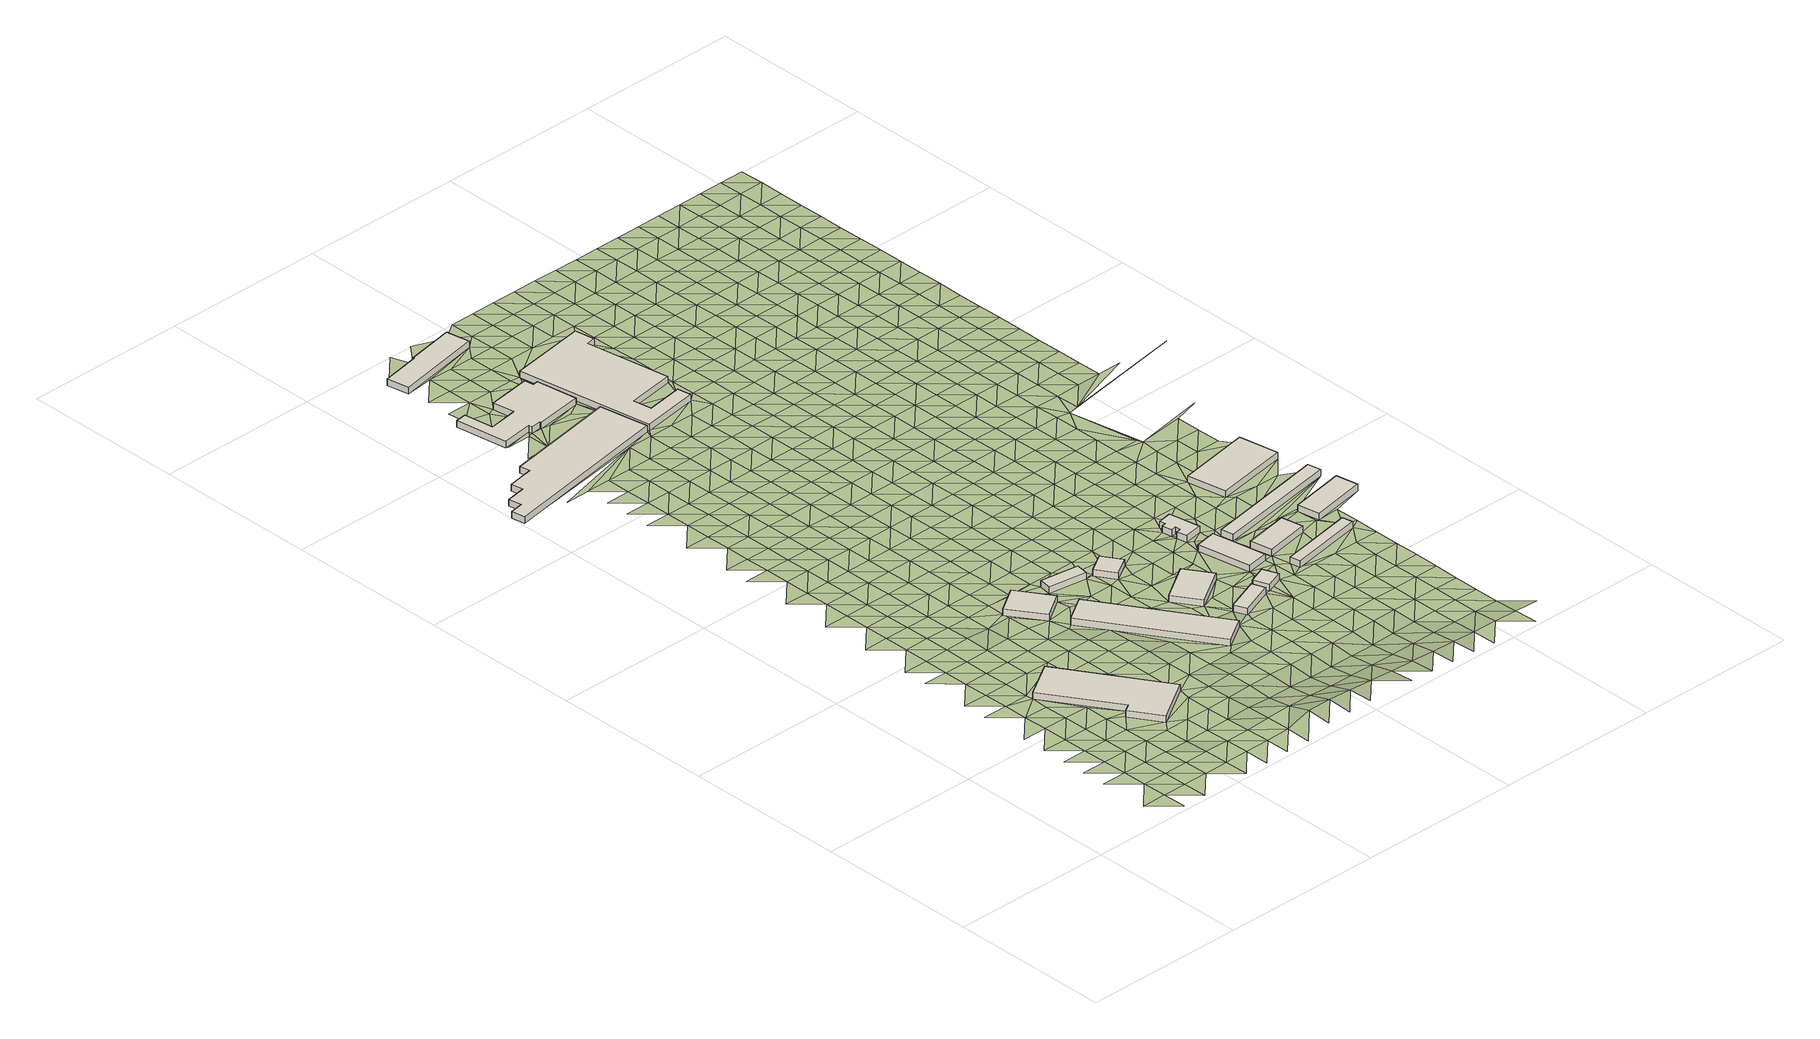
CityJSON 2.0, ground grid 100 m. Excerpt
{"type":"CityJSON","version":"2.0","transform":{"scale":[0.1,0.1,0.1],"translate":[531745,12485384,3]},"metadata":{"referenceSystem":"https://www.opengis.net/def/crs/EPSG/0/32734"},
"CityObjects":{
"building1":{"type":"Building","attributes":{"building":"industrial","building:levels":1,"building_height":4.1,"plus_code":"4FRW3FC9+3WR","ground_height":3.69,"roof_height":7.79},"geometry":[{"type":"Solid","lod":"1","boundaries":[[[[0,1,2,3]],[[1,4,5,2]],[[4,6,7,5]],[[6,8,9,7]],[[8,10,11,9]],[[10,0,3,11]],[[3,2,5,7,9,11]],[[10,8,6,4,1,0]]]]}]},
"building2":{"type":"Building","attributes":{"building":"industrial","building:levels":1,"building_height":4.1,"plus_code":"4FRW3FF9+9Q6","ground_height":3.07,"roof_height":7.17},"geometry":[{"type":"Solid","lod":"1","boundaries":[[[[12,13,14,15]],[[13,16,17,14]],[[16,18,19,17]],[[18,20,21,19]],[[20,22,23,21]],[[22,24,25,23]],[[24,26,27,25]],[[26,28,29,27]],[[28,30,31,29]],[[30,12,15,31]],[[15,14,17,19,21,23,25,27,29,31]],[[30,28,26,24,22,20,18,16,13,12]]]]}]},
"building3":{"type":"Building","attributes":{"building":"industrial","building:levels":1,"building_height":4.1,"plus_code":"4FRW3FCC+92X","ground_height":3.84,"roof_height":7.94},"geometry":[{"type":"Solid","lod":"1","boundaries":[[[[32,33,34,35]],[[33,36,37,34]],[[36,38,39,37]],[[38,32,35,39]],[[35,34,37,39]],[[38,36,33,32]]]]}]},
"building4":{"type":"Building","attributes":{"building":"industrial","building:levels":1,"building_height":4.1,"plus_code":"4FRW3FCC+55X","ground_height":3.81,"roof_height":7.91},"geometry":[{"type":"Solid","lod":"1","boundaries":[[[[40,41,42,43]],[[41,44,45,42]],[[44,46,47,45]],[[46,40,43,47]],[[43,42,45,47]],[[46,44,41,40]]]]}]},
"building5":{"type":"Building","attributes":{"building":"industrial","building:levels":1,"building_height":4.1,"plus_code":"4FRW3FF9+HR4","ground_height":2.84,"roof_height":6.94},"geometry":[{"type":"Solid","lod":"1","boundaries":[[[[48,49,50,51]],[[49,52,53,50]],[[52,54,55,53]],[[54,56,57,55]],[[56,58,59,57]],[[58,60,61,59]],[[60,62,63,61]],[[62,64,65,63]],[[64,66,67,65]],[[66,68,69,67]],[[68,70,71,69]],[[70,72,73,71]],[[72,74,75,73]],[[74,48,51,75]],[[51,50,53,55,57,59,61,63,65,67,69,71,73,75]],[[74,72,70,68,66,64,62,60,58,56,54,52,49,48]]]]}]},
"building6":{"type":"Building","attributes":{"building":"industrial","building:levels":1,"building_height":4.1,"plus_code":"4FRW3FCC+C57","ground_height":3.94,"roof_height":8.04},"geometry":[{"type":"Solid","lod":"1","boundaries":[[[[76,77,78,79]],[[77,80,81,78]],[[80,82,83,81]],[[82,76,79,83]],[[79,78,81,83]],[[82,80,77,76]]]]}]},
"building7":{"type":"Building","attributes":{"building":"industrial","building:levels":1,"building_height":4.1,"plus_code":"4FRW3FF9+QQX","ground_height":2.67,"roof_height":6.77},"geometry":[{"type":"Solid","lod":"1","boundaries":[[[[84,85,86,87]],[[85,88,89,86]],[[88,90,91,89]],[[90,92,93,91]],[[92,94,95,93]],[[94,84,87,95]],[[87,86,89,91,93,95]],[[94,92,90,88,85,84]]]]}]},
"building8":{"type":"Building","attributes":{"building":"industrial","building:levels":1,"building_height":4.1,"plus_code":"4FRW3FCC+97P","ground_height":3.79,"roof_height":7.89},"geometry":[{"type":"Solid","lod":"1","boundaries":[[[[96,97,98,99]],[[97,100,101,98]],[[100,102,103,101]],[[102,96,99,103]],[[99,98,101,103]],[[102,100,97,96]]]]}]},
"building9":{"type":"Building","attributes":{"building":"industrial","building:levels":1,"building_height":4.1,"plus_code":"4FRW3FCC+69C","ground_height":3.82,"roof_height":7.92},"geometry":[{"type":"Solid","lod":"1","boundaries":[[[[104,105,106,107]],[[105,108,109,106]],[[108,110,111,109]],[[110,104,107,111]],[[107,106,109,111]],[[110,108,105,104]]]]}]},
"building10":{"type":"Building","attributes":{"building":"industrial","building:levels":1,"building_height":4.1,"plus_code":"4FRW3FCC+4C6","ground_height":3.95,"roof_height":8.05},"geometry":[{"type":"Solid","lod":"1","boundaries":[[[[112,113,114,115]],[[113,116,117,114]],[[116,118,119,117]],[[118,112,115,119]],[[115,114,117,119]],[[118,116,113,112]]]]}]},
"building11":{"type":"Building","attributes":{"address":"The Spice Yard 100 Voortrekker Road 7925 Cape Town","building":"commercial","building:levels":1,"building_height":4.1,"plus_code":"4FRW3FFC+G2M","ground_height":2.79,"roof_height":6.89},"geometry":[{"type":"Solid","lod":"1","boundaries":[[[[120,121,122,123]],[[121,124,125,122]],[[124,126,127,125]],[[126,128,129,127]],[[128,130,131,129]],[[130,132,133,131]],[[132,134,135,133]],[[134,136,137,135]],[[136,138,139,137]],[[138,120,123,139]],[[123,122,125,127,129,131,133,135,137,139]],[[138,136,134,132,130,128,126,124,121,120]]]]}]},
"building12":{"type":"Building","attributes":{"building":"industrial","building:levels":1,"building_height":4.1,"plus_code":"4FRW3FCC+4FX","ground_height":3.98,"roof_height":8.08},"geometry":[{"type":"Solid","lod":"1","boundaries":[[[[140,141,142,143]],[[141,144,145,142]],[[144,146,147,145]],[[146,140,143,147]],[[143,142,145,147]],[[146,144,141,140]]]]}]},
"building13":{"type":"Building","attributes":{"building":"industrial","building:levels":1,"building_height":4.1,"plus_code":"4FRW3FCC+7G3","ground_height":4.01,"roof_height":8.11},"geometry":[{"type":"Solid","lod":"1","boundaries":[[[[148,149,150,151]],[[149,152,153,150]],[[152,154,155,153]],[[154,148,151,155]],[[151,150,153,155]],[[154,152,149,148]]]]}]},
"building14":{"type":"Building","attributes":{"building":"industrial","building:levels":1,"building_height":4.1,"plus_code":"4FRW3FCC+9FX","ground_height":4.22,"roof_height":8.32},"geometry":[{"type":"Solid","lod":"1","boundaries":[[[[156,157,158,159]],[[157,160,161,158]],[[160,162,163,161]],[[162,164,165,163]],[[164,166,167,165]],[[166,168,169,167]],[[168,170,171,169]],[[170,172,173,171]],[[172,174,175,173]],[[174,156,159,175]],[[159,158,161,163,165,167,169,171,173,175]],[[174,172,170,168,166,164,162,160,157,156]]]]}]},
"building15":{"type":"Building","attributes":{"building":"garage","building:levels":1,"building_height":4.1,"plus_code":"4FRW3FCC+6JP","ground_height":4.12,"roof_height":8.22},"geometry":[{"type":"Solid","lod":"1","boundaries":[[[[176,177,178,179]],[[177,180,181,178]],[[180,182,183,181]],[[182,176,179,183]],[[179,178,181,183]],[[182,180,177,176]]]]}]},
"building16":{"type":"Building","attributes":{"building":"garage","building:levels":1,"building_height":4.1,"plus_code":"4FRW3FCC+5M4","ground_height":4.12,"roof_height":8.22},"geometry":[{"type":"Solid","lod":"1","boundaries":[[[[184,185,186,187]],[[185,188,189,186]],[[188,190,191,189]],[[190,184,187,191]],[[187,186,189,191]],[[190,188,185,184]]]]}]},
"building17":{"type":"Building","attributes":{"building":"garage","building:levels":1,"building_height":4.1,"plus_code":"4FRW3FCC+8PF","ground_height":4.15,"roof_height":8.25},"geometry":[{"type":"Solid","lod":"1","boundaries":[[[[192,193,194,195]],[[193,196,197,194]],[[196,198,199,197]],[[198,192,195,199]],[[195,194,197,199]],[[198,196,193,192]]]]}]},
"building18":{"type":"Building","attributes":{"building":"garage","building:levels":1,"building_height":4.1,"plus_code":"4FRW3FCC+7R4","ground_height":4.17,"roof_height":8.27},"geometry":[{"type":"Solid","lod":"1","boundaries":[[[[200,201,202,203]],[[201,204,205,202]],[[204,206,207,205]],[[206,200,203,207]],[[203,202,205,207]],[[206,204,201,200]]]]}]},
"building19":{"type":"Building","attributes":{"building":"industrial","building:levels":1,"building_height":4.1,"plus_code":"4FRW3FCC+FQ3","ground_height":4.36,"roof_height":8.46},"geometry":[{"type":"Solid","lod":"1","boundaries":[[[[208,209,210,211]],[[209,212,213,210]],[[212,214,215,213]],[[214,208,211,215]],[[211,210,213,215]],[[214,212,209,208]]]]}]},
"terrain1":{"type":"TINRelief","geometry":[{"type":"CompositeSurface","lod":"1","boundaries":[[[216,217,218]],[[218,217,219]],[[220,219,221]],[[219,217,222]],[[223,221,224]],[[217,225,222]],[[226,221,219]],[[227,224,228]],[[226,219,222]],[[228,229,230]],[[224,221,231]],[[221,226,232]],[[233,222,225]],[[234,230,229]],[[224,231,228]],[[231,221,232]],[[222,233,226]],[[235,236,234]],[[229,228,237]],[[226,238,232]],[[231,237,228]],[[226,233,238]],[[239,235,240]],[[234,229,241]],[[237,242,229]],[[231,232,243]],[[238,244,232]],[[234,241,235]],[[240,245,246]],[[241,229,242]],[[237,231,243]],[[243,232,244]],[[247,238,233]],[[248,246,245]],[[249,247,233]],[[235,1,240]],[[241,250,235]],[[242,237,251]],[[244,238,252]],[[243,253,237]],[[245,240,254]],[[1,235,250]],[[255,248,256]],[[247,252,238]],[[237,253,251]],[[257,241,242]],[[258,243,244]],[[254,240,1]],[[245,259,248]],[[260,256,261]],[[252,258,244]],[[241,257,250]],[[247,249,262]],[[254,259,245]],[[251,257,242]],[[243,263,253]],[[260,261,264]],[[250,257,1]],[[248,265,256]],[[258,263,243]],[[252,247,266]],[[253,267,251]],[[259,265,248]],[[261,256,268]],[[258,252,266]],[[264,269,270]],[[247,262,266]],[[257,271,1]],[[263,272,253]],[[253,272,267]],[[265,268,256]],[[257,251,271]],[[273,259,254]],[[267,271,251]],[[1,274,254]],[[275,270,269]],[[261,276,264]],[[259,273,265]],[[263,258,277]],[[268,276,261]],[[266,278,258]],[[262,279,280]],[[269,264,281]],[[275,282,283]],[[258,278,277]],[[254,274,273]],[[263,277,272]],[[268,265,284]],[[262,280,266]],[[276,281,264]],[[283,282,285]],[[265,273,284]],[[269,286,275]],[[276,268,287]],[[288,278,266]],[[281,286,269]],[[284,287,268]],[[266,280,288]],[[282,275,289]],[[285,290,291]],[[292,281,276]],[[286,289,275]],[[273,293,284]],[[277,278,294]],[[273,274,293]],[[291,290,295]],[[272,277,296]],[[292,276,287]],[[288,297,278]],[[282,298,285]],[[299,300,280]],[[286,281,301]],[[289,298,282]],[[278,297,294]],[[293,274,302]],[[287,284,303]],[[300,288,280]],[[301,281,292]],[[290,285,304]],[[305,295,306]],[[293,303,284]],[[289,286,307]],[[302,274,308]],[[298,304,285]],[[294,296,277]],[[308,272,296]],[[309,297,288]],[[301,307,286]],[[310,292,287]],[[306,311,312]],[[303,313,287]],[[309,288,300]],[[295,290,314]],[[315,298,289]],[[316,293,302]],[[304,317,290]],[[318,319,302]],[[318,302,308]],[[301,292,310]],[[320,312,311]],[[315,289,307]],[[310,287,313]],[[295,314,306]],[[293,316,303]],[[321,294,297]],[[290,317,314]],[[316,302,319]],[[297,309,322]],[[300,323,324]],[[304,298,325]],[[326,307,301]],[[296,294,321]],[[318,308,327]],[[298,315,328]],[[297,322,321]],[[311,306,329]],[[330,313,303]],[[320,331,332]],[[301,310,326]],[[318,327,333]],[[317,304,325]],[[319,318,334]],[[309,300,335]],[[329,306,314]],[[298,328,325]],[[303,316,330]],[[308,296,336]],[[332,331,337]],[[333,334,318]],[[311,338,320]],[[315,307,339]],[[335,322,309]],[[326,340,307]],[[296,321,336]],[[335,300,324]],[[327,308,341]],[[310,313,342]],[[343,316,319]],[[338,311,329]],[[313,330,344]],[[314,317,345]],[[328,315,339]],[[325,346,317]],[[339,307,340]],[[334,343,319]],[[331,320,347]],[[348,333,327]],[[321,322,349]],[[350,326,310]],[[336,341,308]],[[337,351,352]],[[344,342,313]],[[314,345,329]],[[353,330,316]],[[347,320,338]],[[317,346,345]],[[322,335,349]],[[328,354,325]],[[333,348,334]],[[324,355,356]],[[343,353,316]],[[348,327,341]],[[350,310,342]],[[331,357,337]],[[340,326,358]],[[359,336,321]],[[351,360,361]],[[339,354,328]],[[338,329,362]],[[324,356,335]],[[357,331,347]],[[359,321,349]],[[36,344,330]],[[326,350,358]],[[346,325,363]],[[343,334,364]],[[329,345,362]],[[353,365,330]],[[366,351,337]],[[367,341,336]],[[360,368,369]],[[354,363,325]],[[334,348,364]],[[342,344,36]],[[36,330,365]],[[347,338,370]],[[339,340,371]],[[335,372,349]],[[337,357,366]],[[358,373,340]],[[359,367,336]],[[342,36,350]],[[353,343,374]],[[362,370,338]],[[372,335,356]],[[346,375,345]],[[354,339,371]],[[368,376,377]],[[363,378,346]],[[371,340,373]],[[364,374,343]],[[360,351,379]],[[348,341,380]],[[359,349,381]],[[351,366,382]],[[367,383,341]],[[357,347,384]],[[345,375,362]],[[385,365,353]],[[350,386,358]],[[387,36,365]],[[377,388,389]],[[347,370,390]],[[346,378,375]],[[381,349,372]],[[348,380,364]],[[356,391,392]],[[351,382,379]],[[353,374,385]],[[341,383,380]],[[368,360,393]],[[357,384,366]],[[363,354,394]],[[395,373,358]],[[396,367,359]],[[387,365,385]],[[347,390,384]],[[371,397,354]],[[370,362,398]],[[356,392,372]],[[396,359,381]],[[376,368,393]],[[378,363,394]],[[374,364,399]],[[395,358,386]],[[360,379,393]],[[398,362,375]],[[354,397,394]],[[400,36,387]],[[366,401,382]],[[373,402,371]],[[403,383,367]],[[399,364,380]],[[370,404,390]],[[374,399,385]],[[381,372,405]],[[366,384,401]],[[395,402,373]],[[403,367,396]],[[376,388,377]],[[404,370,398]],[[372,392,405]],[[375,378,406]],[[407,397,371]],[[36,400,408]],[[380,383,409]],[[393,410,376]],[[394,411,378]],[[385,412,387]],[[413,414,415]],[[379,382,416]],[[390,417,384]],[[418,419,388]],[[420,421,422]],[[423,400,387]],[[401,424,382]],[[402,407,371]],[[383,403,409]],[[375,406,398]],[[425,396,381]],[[417,390,404]],[[378,411,406]],[[405,426,381]],[[395,386,427]],[[379,416,393]],[[394,397,428]],[[429,392,430]],[[399,412,385]],[[382,424,416]],[[380,412,399]],[[408,431,386]],[[384,432,401]],[[402,395,427]],[[403,396,425]],[[422,413,415]],[[407,428,397]],[[426,425,381]],[[431,76,386]],[[400,423,408]],[[380,409,412]],[[398,433,404]],[[392,429,405]],[[417,432,384]],[[376,410,388]],[[386,76,434]],[[435,410,393]],[[436,411,394]],[[62,437,438]],[[398,406,433]],[[434,427,386]],[[422,421,439]],[[440,421,12]],[[424,401,441]],[[442,409,403]],[[393,416,435]],[[428,436,394]],[[407,402,443]],[[426,405,444]],[[408,423,445]],[[408,445,431]],[[432,441,401]],[[422,439,413]],[[427,446,402]],[[62,447,448]],[[403,425,442]],[[439,421,449]],[[450,417,404]],[[433,451,404]],[[76,431,445]],[[429,444,405]],[[438,437,452]],[[453,406,411]],[[407,443,428]],[[454,445,423]],[[435,455,410]],[[436,456,411]],[[402,446,443]],[[457,412,409]],[[438,447,62]],[[424,458,416]],[[417,450,432]],[[459,449,421]],[[441,460,424]],[[450,404,451]],[[442,457,409]],[[449,461,439]],[[406,453,433]],[[425,426,462]],[[410,455,388]],[[411,456,453]],[[444,463,426]],[[458,435,416]],[[436,428,464]],[[465,427,434]],[[454,423,466]],[[424,460,458]],[[441,432,467]],[[465,446,427]],[[462,442,425]],[[468,469,447]],[[56,438,452]],[[428,443,464]],[[462,426,463]],[[56,447,438]],[[470,76,445]],[[451,433,471]],[[432,450,467]],[[472,455,435]],[[456,436,473]],[[445,454,474]],[[444,429,475]],[[457,466,412]],[[468,476,469]],[[471,433,453]],[[477,478,454]],[[429,479,480]],[[477,454,481]],[[460,441,482]],[[472,435,458]],[[464,473,436]],[[440,459,421]],[[451,483,450]],[[443,446,484]],[[457,442,485]],[[463,444,475]],[[467,482,441]],[[486,465,434]],[[465,487,446]],[[454,478,474]],[[481,454,466]],[[442,462,488]],[[429,480,475]],[[447,56,489]],[[483,451,471]],[[468,447,489]],[[388,455,490]],[[456,491,453]],[[443,484,464]],[[470,445,474]],[[455,472,492]],[[456,473,493]],[[446,487,484]],[[442,488,485]],[[478,477,105]],[[458,460,494]],[[450,495,467]],[[496,449,459]],[[460,482,497]],[[477,481,498]],[[466,457,485]],[[462,463,499]],[[477,498,105]],[[455,492,490]],[[495,450,483]],[[456,493,491]],[[475,500,463]],[[468,501,476]],[[471,453,502]],[[473,464,503]],[[460,497,494]],[[504,505,506]],[[507,505,504]],[[472,458,508]],[[482,467,509]],[[510,487,465]],[[499,488,462]],[[474,511,470]],[[478,97,474]],[[501,468,489]],[[503,464,484]],[[499,463,500]],[[108,498,481]],[[486,510,465]],[[486,470,512]],[[481,466,118]],[[483,471,502]],[[475,480,513]],[[418,388,490]],[[512,470,511]],[[514,478,105]],[[515,489,56]],[[440,516,459]],[[467,495,509]],[[453,491,502]],[[496,459,516]],[[105,498,108]],[[466,485,517]],[[508,492,472]],[[511,474,97]],[[473,518,493]],[[508,458,494]],[[476,519,84]],[[520,513,480]],[[514,97,478]],[[108,481,118]],[[482,521,497]],[[522,484,487]],[[488,523,485]],[[501,524,476]],[[518,473,503]],[[466,517,525]],[[466,525,118]],[[526,500,475]],[[521,482,509]],[[487,510,522]],[[488,499,523]],[[527,490,492]],[[486,512,528]],[[529,495,483]],[[493,530,491]],[[511,528,512]],[[502,531,483]],[[513,526,475]],[[532,418,490]],[[489,533,501]],[[510,486,528]],[[503,484,534]],[[535,108,118]],[[527,492,508]],[[530,493,518]],[[440,496,516]],[[536,97,514]],[[494,497,537]],[[495,529,509]],[[517,485,538]],[[499,500,539]],[[497,521,540]],[[483,531,529]],[[522,534,484]],[[523,541,485]],[[108,535,542]],[[532,543,418]],[[515,533,489]],[[502,491,544]],[[418,543,440]],[[532,490,545]],[[514,105,546]],[[526,539,500]],[[517,538,525]],[[524,501,547]],[[494,537,508]],[[503,548,518]],[[513,520,549]],[[550,97,536]],[[543,496,440]],[[527,545,490]],[[497,540,537]],[[544,491,530]],[[541,538,485]],[[476,524,519]],[[509,551,521]],[[510,552,522]],[[523,499,553]],[[501,533,547]],[[503,534,548]],[[543,532,120]],[[554,515,555]],[[552,510,528]],[[556,531,502]],[[509,529,551]],[[539,553,499]],[[543,120,496]],[[557,527,508]],[[536,514,558]],[[535,118,559]],[[526,513,560]],[[108,542,561]],[[554,496,120]],[[544,556,502]],[[515,120,533]],[[562,528,550]],[[554,120,515]],[[521,563,540]],[[530,518,564]],[[534,522,565]],[[566,542,535]],[[567,541,523]],[[562,552,528]],[[547,568,524]],[[557,508,537]],[[548,569,518]],[[547,533,120]],[[546,570,514]],[[571,572,505]],[[539,526,560]],[[536,558,550]],[[563,521,551]],[[552,565,522]],[[558,514,570]],[[553,567,523]],[[513,549,560]],[[573,525,538]],[[529,531,574]],[[564,544,530]],[[556,575,531]],[[564,518,569]],[[576,545,527]],[[534,577,548]],[[568,519,524]],[[527,557,578]],[[550,579,562]],[[566,535,559]],[[537,540,580]],[[529,574,551]],[[581,538,541]],[[563,582,540]],[[531,575,574]],[[577,534,565]],[[567,583,541]],[[545,584,532]],[[542,566,561]],[[562,585,552]],[[553,539,586]],[[587,547,120]],[[527,578,576]],[[560,588,539]],[[558,579,550]],[[547,587,568]],[[537,580,557]],[[556,544,589]],[[569,548,590]],[[549,591,592]],[[540,582,580]],[[544,564,593]],[[581,541,583]],[[594,563,551]],[[548,577,590]],[[585,562,579]],[[539,588,586]],[[570,546,595]],[[538,581,573]],[[575,556,589]],[[565,552,596]],[[567,553,597]],[[549,592,560]],[[546,561,598]],[[594,551,574]],[[544,593,589]],[[557,599,578]],[[569,600,564]],[[558,570,601]],[[146,566,559]],[[598,595,546]],[[602,603,604]],[[568,605,519]],[[582,563,606]],[[577,565,596]],[[583,567,597]],[[573,607,559]],[[584,545,576]],[[605,568,587]],[[557,580,599]],[[590,600,569]],[[552,585,596]],[[553,586,597]],[[559,607,146]],[[573,581,607]],[[558,601,579]],[[608,588,560]],[[563,594,606]],[[601,570,595]],[[120,609,587]],[[566,148,561]],[[574,575,610]],[[593,564,611]],[[146,612,566]],[[589,613,575]],[[560,592,608]],[[614,607,581]],[[598,561,148]],[[576,578,615]],[[580,582,616]],[[577,617,590]],[[571,519,618]],[[599,619,578]],[[564,600,611]],[[594,574,610]],[[581,583,620]],[[605,618,519]],[[582,606,616]],[[575,613,610]],[[617,577,596]],[[597,621,583]],[[148,566,612]],[[593,622,589]],[[623,585,579]],[[586,588,624]],[[578,619,615]],[[601,625,579]],[[608,626,588]],[[581,627,614]],[[614,627,607]],[[628,595,598]],[[605,587,609]],[[580,629,599]],[[612,146,144]],[[630,631,592]],[[593,611,622]],[[620,583,621]],[[571,618,632]],[[615,584,576]],[[633,604,603]],[[600,590,634]],[[585,623,596]],[[586,624,597]],[[148,628,598]],[[616,629,580]],[[617,635,590]],[[579,625,623]],[[588,626,624]],[[628,601,595]],[[627,581,620]],[[636,606,594]],[[613,589,637]],[[631,608,592]],[[610,638,594]],[[148,612,144]],[[639,618,605]],[[619,599,640]],[[600,634,611]],[[637,589,622]],[[590,635,634]],[[641,609,120]],[[642,617,596]],[[643,621,597]],[[639,605,609]],[[629,640,599]],[[594,638,636]],[[601,168,625]],[[584,644,603]],[[645,616,606]],[[613,646,610]],[[647,626,608]],[[170,601,628]],[[584,615,644]],[[642,596,623]],[[597,624,643]],[[618,648,632]],[[622,611,649]],[[148,144,650]],[[627,620,651]],[[650,144,627]],[[170,168,601]],[[646,613,637]],[[647,608,631]],[[160,623,625]],[[615,619,652]],[[616,645,629]],[[635,617,653]],[[618,639,648]],[[640,654,619]],[[645,606,636]],[[611,634,649]],[[603,644,655]],[[625,168,162]],[[160,625,162]],[[638,610,656]],[[620,621,657]],[[633,603,655]],[[627,651,650]],[[617,642,653]],[[643,658,621]],[[170,628,659]],[[652,644,615]],[[637,622,660]],[[626,661,624]],[[148,650,662]],[[619,654,652]],[[656,610,646]],[[626,647,663]],[[156,623,160]],[[640,629,664]],[[651,620,657]],[[631,665,666]],[[166,162,168]],[[667,632,648]],[[649,660,622]],[[657,621,658]],[[668,659,628]],[[166,164,162]],[[639,609,669]],[[638,670,636]],[[671,634,635]],[[642,623,672]],[[643,624,661]],[[633,655,673]],[[629,645,664]],[[653,674,635]],[[626,663,661]],[[156,160,157]],[[651,184,650]],[[156,672,623]],[[644,675,655]],[[676,646,637]],[[172,170,659]],[[670,638,656]],[[633,673,134]],[[184,651,677]],[[639,669,648]],[[654,640,678]],[[634,671,649]],[[647,631,679]],[[669,609,680]],[[644,652,675]],[[676,637,660]],[[635,674,671]],[[650,177,662]],[[680,609,641]],[[636,681,645]],[[653,642,682]],[[683,677,651]],[[684,658,643]],[[685,668,662]],[[172,659,668]],[[664,678,640]],[[683,651,657]],[[177,650,184]],[[662,177,685]],[[673,686,134]],[[679,663,647]],[[681,636,670]],[[682,642,672]],[[684,643,661]],[[679,631,666]],[[672,156,687]],[[688,668,685]],[[689,667,648]],[[673,655,690]],[[652,654,691]],[[656,646,692]],[[660,649,693]],[[694,685,177]],[[675,695,655]],[[646,676,696]],[[685,694,688]],[[686,697,134]],[[688,193,668]],[[645,698,664]],[[699,674,653]],[[689,648,669]],[[193,700,668]],[[678,691,654]],[[671,693,649]],[[697,701,134]],[[702,172,668]],[[177,184,703]],[[673,690,686]],[[670,656,692]],[[704,657,658]],[[661,663,705]],[[668,700,702]],[[655,695,690]],[[645,681,698]],[[646,696,692]],[[699,653,682]],[[658,684,706]],[[675,652,707]],[[663,679,705]],[[172,708,687]],[[678,664,709]],[[676,660,710]],[[657,704,683]],[[641,701,711]],[[701,697,711]],[[680,641,712]],[[667,689,713]],[[691,707,652]],[[693,714,660]],[[702,708,172]],[[704,658,706]],[[672,687,715]],[[683,716,677]],[[694,717,688]],[[718,669,680]],[[686,719,697]],[[674,720,671]],[[717,193,688]],[[709,664,698]],[[721,674,699]],[[722,695,675]],[[681,670,723]],[[696,676,710]],[[682,672,724]],[[684,661,725]],[[666,726,679]],[[690,719,686]],[[692,727,670]],[[710,660,714]],[[705,728,661]],[[711,712,641]],[[703,184,729]],[[687,708,715]],[[669,718,689]],[[730,691,678]],[[718,680,712]],[[707,722,675]],[[674,721,720]],[[731,702,700]],[[726,666,732]],[[697,733,711]],[[681,723,698]],[[693,671,734]],[[699,682,724]],[[725,706,684]],[[730,678,709]],[[670,727,723]],[[672,715,724]],[[683,704,716]],[[725,661,728]],[[703,735,177]],[[736,690,695]],[[696,737,692]],[[679,738,705]],[[719,733,697]],[[689,739,713]],[[714,693,734]],[[740,708,702]],[[695,722,736]],[[710,737,696]],[[671,720,734]],[[738,679,726]],[[712,711,741]],[[707,691,742]],[[709,698,743]],[[699,744,721]],[[745,717,694]],[[689,718,739]],[[730,746,691]],[[727,692,747]],[[704,706,748]],[[728,705,749]],[[733,741,711]],[[698,723,743]],[[744,699,724]],[[702,731,740]],[[706,725,750]],[[719,690,751]],[[722,707,742]],[[708,752,715]],[[690,736,753]],[[691,746,742]],[[737,747,692]],[[749,705,738]],[[703,729,735]],[[712,754,718]],[[730,709,755]],[[756,710,714]],[[720,721,757]],[[758,731,700]],[[716,704,748]],[[677,716,759]],[[739,760,713]],[[734,761,714]],[[748,706,750]],[[733,719,751]],[[715,752,724]],[[728,762,725]],[[741,754,712]],[[690,753,751]],[[743,755,709]],[[721,744,757]],[[752,708,740]],[[763,729,184]],[[764,723,727]],[[710,756,737]],[[738,726,765]],[[747,766,727]],[[756,714,761]],[[762,728,749]],[[718,767,739]],[[736,722,768]],[[746,730,769]],[[734,720,770]],[[742,771,722]],[[745,772,717]],[[723,764,743]],[[773,744,724]],[[774,750,725]],[[754,767,718]],[[769,730,755]],[[727,766,764]],[[770,720,757]],[[775,716,748]],[[733,776,741]],[[753,736,768]],[[747,737,777]],[[751,778,733]],[[768,722,771]],[[773,724,752]],[[725,762,774]],[[760,739,779]],[[742,746,780]],[[781,761,734]],[[740,731,782]],[[737,756,777]],[[755,743,783]],[[767,779,739]],[[733,778,776]],[[209,752,740]],[[735,729,784]],[[780,746,769]],[[770,781,734]],[[754,741,785]],[[753,786,751]],[[766,747,787]],[[757,744,788]],[[789,748,750]],[[716,775,759]],[[764,783,743]],[[744,773,790]],[[731,758,782]],[[750,774,791]],[[735,784,745]],[[792,771,742]],[[761,793,756]],[[193,717,196]],[[768,786,753]],[[777,787,747]],[[782,209,740]],[[767,754,785]],[[773,752,794]],[[788,770,757]],[[748,789,775]],[[779,795,760]],[[741,776,785]],[[200,772,745]],[[780,792,742]],[[781,793,761]],[[788,744,790]],[[789,750,791]],[[794,752,209]],[[778,751,796]],[[769,755,797]],[[798,764,766]],[[763,784,729]],[[783,799,755]],[[773,794,790]],[[777,756,800]],[[786,796,751]],[[798,766,787]],[[200,745,784]],[[801,768,771]],[[797,780,769]],[[792,802,771]],[[797,755,799]],[[793,800,756]],[[198,758,700]],[[779,767,803]],[[776,778,804]],[[781,770,805]],[[772,200,806]],[[785,807,767]],[[770,788,808]],[[809,775,789]],[[759,775,809]],[[783,764,810]],[[811,787,777]],[[778,796,804]],[[801,771,802]],[[764,798,812]],[[717,772,196]],[[784,813,200]],[[784,763,813]],[[779,803,795]],[[786,768,814]],[[793,781,805]],[[815,782,758]],[[767,807,803]],[[816,790,794]],[[782,815,209]],[[800,811,777]],[[770,808,805]],[[785,776,817]],[[792,780,818]],[[799,783,810]],[[780,797,819]],[[764,812,810]],[[796,786,814]],[[788,790,820]],[[817,776,804]],[[768,801,814]],[[821,816,794]],[[822,763,759]],[[802,792,818]],[[798,787,823]],[[809,822,759]],[[824,813,763]],[[780,819,818]],[[811,825,787]],[[826,807,785]],[[797,799,827]],[[828,800,793]],[[795,803,829]],[[805,830,793]],[[816,820,790]],[[812,798,823]],[[808,788,831]],[[824,763,822]],[[817,826,785]],[[810,827,799]],[[823,787,825]],[[804,796,832]],[[772,806,196]],[[814,833,796]],[[793,830,828]],[[815,758,834]],[[835,801,802]],[[836,819,797]],[[811,800,837]],[[808,838,805]],[[818,839,802]],[[831,788,820]],[[807,840,803]],[[832,817,804]],[[812,841,810]],[[826,842,807]],[[832,796,833]],[[827,836,797]],[[200,206,806]],[[801,835,814]],[[825,811,837]],[[805,838,830]],[[816,821,843]],[[835,802,839]],[[841,812,823]],[[800,828,837]],[[831,838,808]],[[803,840,829]],[[818,819,844]],[[212,209,815]],[[845,821,794]],[[807,842,840]],[[824,204,813]],[[827,810,846]],[[836,844,819]],[[826,817,847]],[[848,833,814]],[[849,820,816]],[[817,832,850]],[[830,851,828]],[[846,810,841]],[[851,830,838]],[[198,834,758]],[[852,839,818]],[[853,823,825]],[[848,814,835]],[[837,854,825]],[[842,826,847]],[[827,855,836]],[[838,831,851]],[[820,849,831]],[[856,829,840]],[[817,850,847]],[[844,852,818]],[[828,851,837]],[[849,816,843]],[[833,857,832]],[[823,853,841]],[[827,846,855]],[[853,825,854]],[[848,857,833]],[[845,843,821]],[[835,839,858]],[[859,844,836]],[[852,860,839]],[[815,834,212]],[[840,842,861]],[[862,850,832]],[[846,841,863]],[[847,864,842]],[[859,836,855]],[[837,851,865]],[[858,848,835]],[[865,854,837]],[[857,862,832]],[[858,839,860]],[[841,853,863]],[[840,861,856]],[[842,864,861]],[[847,850,866]],[[852,844,867]],[[846,868,855]],[[869,865,851]],[[844,859,870]],[[831,849,871]],[[872,857,848]],[[849,843,873]],[[862,866,850]],[[868,846,863]],[[860,852,867]],[[853,854,874]],[[872,848,858]],[[844,870,867]],[[865,875,854]],[[876,864,847]],[[877,843,845]],[[856,861,878]],[[873,843,877]],[[859,855,879]],[[853,874,863]],[[866,876,847]],[[868,880,855]],[[874,854,875]],[[881,862,857]],[[857,872,882]],[[883,858,860]],[[870,859,879]],[[865,869,884]],[[867,885,860]],[[879,855,880]],[[873,871,849]],[[861,864,886]],[[862,881,866]],[[887,868,863]],[[876,888,864]],[[857,882,881]],[[875,865,884]],[[883,860,885]],[[887,863,874]],[[861,886,878]],[[872,858,889]],[[870,890,867]],[[891,831,871]],[[864,888,886]],[[876,866,892]],[[880,868,893]],[[879,890,870]],[[889,882,872]],[[866,881,892]],[[889,858,883]],[[868,887,893]],[[885,867,894]],[[895,874,875]],[[884,896,875]],[[897,884,869]],[[888,876,898]],[[886,899,878]],[[890,894,867]],[[879,880,900]],[[874,895,887]],[[892,898,876]],[[893,901,880]],[[895,875,896]],[[881,882,902]],[[882,889,903]],[[883,885,904]],[[890,879,900]],[[894,905,885]],[[900,880,901]],[[886,888,906]],[[881,902,892]],[[851,907,869]],[[893,887,908]],[[888,898,909]],[[882,903,902]],[[883,904,889]],[[896,884,897]],[[904,885,905]],[[895,908,887]],[[886,906,899]],[[888,909,906]],[[897,869,910]],[[898,892,911]],[[894,890,912]],[[913,901,893]],[[900,914,890]],[[915,903,889]],[[896,916,895]],[[911,892,902]],[[908,913,893]],[[905,894,912]],[[915,889,904]],[[890,914,912]],[[916,896,897]],[[909,898,917]],[[901,918,900]],[[899,906,919]],[[920,908,895]],[[917,898,911]],[[913,918,901]],[[902,903,921]],[[903,915,922]],[[920,895,916]],[[923,904,905]],[[924,914,900]],[[912,925,905]],[[926,906,909]],[[911,902,921]],[[908,927,913]],[[909,917,928]],[[903,922,921]],[[918,924,900]],[[904,923,915]],[[923,905,925]],[[908,920,927]],[[906,926,919]],[[912,914,929]],[[909,928,926]],[[918,913,930]],[[924,929,914]],[[917,911,931]],[[915,932,922]],[[921,933,911]],[[913,927,930]],[[934,925,912]],[[915,923,932]],[[931,928,917]],[[924,918,935]],[[926,936,919]],[[911,933,931]],[[929,934,912]],[[922,937,921]],[[930,935,918]],[[932,937,922]],[[926,928,938]],[[923,925,939]],[[940,929,924]],[[934,941,925]],[[942,933,921]],[[928,931,938]],[[940,924,935]],[[923,939,932]],[[921,937,942]],[[939,925,941]],[[936,926,943]],[[931,933,944]],[[934,929,945]],[[926,938,946]],[[929,940,947]],[[937,932,948]],[[942,944,933]],[[941,934,945]],[[926,946,943]],[[948,932,939]],[[929,947,945]],[[931,949,938]],[[942,937,950]],[[944,949,931]],[[950,937,948]],[[951,946,938]],[[952,939,941]],[[945,953,941]],[[949,951,938]],[[942,954,944]],[[939,952,948]],[[942,950,955]],[[952,941,953]],[[943,946,956]],[[951,956,946]],[[942,955,954]],[[949,944,957]],[[950,948,958]],[[948,952,958]],[[951,949,957]],[[956,959,943]],[[944,954,957]],[[950,960,955]],[[960,950,958]],[[956,951,961]],[[954,955,962]],[[957,963,951]],[[955,960,962]],[[956,961,959]],[[951,963,961]],[[957,954,964]],[[964,954,962]],[[965,963,957]],[[959,961,966]],[[964,965,957]],[[963,967,961]],[[965,968,963]],[[961,967,966]],[[963,968,967]],[[967,969,966]]]}]}
},
"vertices":[
[984,1445,15],[766,1309,15],[766,1309,56],[984,1445,56],[1042,874,15],[1042,874,56],[998,847,15],[998,847,56],[1114,663,15],[1114,663,56],[1376,827,15],[1376,827,56],
[331,4731,9],[342,4668,9],[342,4668,50],[331,4731,50],[179,4640,9],[179,4640,50],[192,4565,9],[192,4565,50],[71,4545,9],[71,4545,50],[84,4465,9],[84,4465,50],[1,4451,9],[1,4451,50],[16,4368,9],[16,4368,50],[1083,4551,9],[1083,4551,50],[1031,4851,9],[1031,4851,50],
[1360,2092,17],[1204,1990,17],[1204,1990,58],[1360,2092,58],[1340,1783,17],[1340,1783,58],[1496,1885,17],[1496,1885,58],
[1557,1782,16],[1398,1681,16],[1398,1681,57],[1557,1782,57],[1862,953,16],[1862,953,57],[2021,1054,16],[2021,1054,57],
[998,5001,7],[962,5256,7],[962,5256,48],[998,5001,48],[928,5251,7],[928,5251,48],[920,5307,7],[920,5307,48],[654,5269,7],[654,5269,48],[673,5133,7],[673,5133,48],[493,5107,7],[493,5107,48],[467,5289,7],[467,5289,48],[398,5279,7],[398,5279,48],[445,4958,7],[445,4958,48],[640,4985,7],[640,4985,48],[643,4961,7],[643,4961,48],[704,4970,7],[704,4970,48],[706,4959,7],[706,4959,48],
[1522,1970,18],[1759,1936,18],[1759,1936,59],[1522,1970,59],[1770,2014,18],[1770,2014,59],[1533,2048,18],[1533,2048,59],
[440,5685,5],[975,5784,5],[975,5784,46],[440,5685,46],[948,5928,5],[948,5928,46],[654,5873,5],[654,5873,46],[655,5866,5],[655,5866,46],[414,5821,5],[414,5821,46],
[1804,1935,16],[1876,1819,16],[1876,1819,57],[1804,1935,57],[1992,1891,16],[1992,1891,57],[1919,2007,16],[1919,2007,57],
[2141,1623,17],[1917,1480,17],[1917,1480,58],[2141,1623,58],[2022,1318,17],[2022,1318,58],[2246,1462,17],[2246,1462,58],
[2128,1103,18],[2338,1182,18],[2338,1182,59],[2128,1103,59],[2308,1261,18],[2308,1261,59],[2098,1182,18],[2098,1182,59],
[967,5394,6],[1100,4555,6],[1100,4555,47],[967,5394,47],[1457,4611,6],[1457,4611,47],[1443,4696,6],[1443,4696,47],[1217,4661,6],[1217,4661,47],[1199,4774,6],[1199,4774,47],[1489,4819,6],[1489,4819,47],[1407,5337,6],[1407,5337,47],[1461,5346,6],[1461,5346,47],[1442,5469,6],[1442,5469,47],
[2372,1189,18],[2480,1231,18],[2480,1231,59],[2372,1189,59],[2443,1324,18],[2443,1324,59],[2336,1282,18],[2336,1282,59],
[2423,1392,18],[2555,1415,18],[2555,1415,59],[2423,1392,59],[2496,1747,18],[2496,1747,59],[2364,1723,18],[2364,1723,59],
[2371,2020,21],[2377,1984,21],[2377,1984,62],[2371,2020,62],[2350,1979,21],[2350,1979,62],[2360,1918,21],[2360,1918,62],[2390,1923,21],[2390,1923,62],[2396,1890,21],[2396,1890,62],[2366,1885,21],[2366,1885,62],[2377,1823,21],[2377,1823,62],[2490,1842,21],[2490,1842,62],[2457,2035,21],[2457,2035,62],
[2584,1555,19],[2609,1421,19],[2609,1421,60],[2584,1555,60],[2883,1471,19],[2883,1471,60],[2858,1605,19],[2858,1605,60],
[2630,1304,19],[2641,1237,19],[2641,1237,60],[2630,1304,60],[3100,1318,19],[3100,1318,60],[3088,1385,19],[3088,1385,60],
[2549,1741,20],[2563,1662,20],[2563,1662,61],[2549,1741,61],[3324,1795,20],[3324,1795,61],[3309,1875,20],[3309,1875,61],
[3002,1633,20],[3027,1496,20],[3027,1496,61],[3002,1633,61],[3366,1557,20],[3366,1557,61],[3341,1694,20],[3341,1694,61],
[2776,2230,22],[2819,1986,22],[2819,1986,63],[2776,2230,63],[3272,2066,22],[3272,2066,63],[3229,2309,22],[3229,2309,63],
[610,2,31],[610,152,29],[459,152,28],[610,302,27],[459,452,25],[610,452,26],[760,152,28],[459,602,24],[610,602,24],[760,2,29],[760,302,27],[459,752,23],[610,752,23],[610,902,20],[459,902,22],[760,602,22],[760,452,24],[910,152,28],[610,1052,20],[610,1202,16],[459,1052,22],[760,752,19],[910,302,26],[459,1352,18],[610,1352,16],[760,1052,18],[760,902,18],[910,602,19],[910,452,21],[610,1502,16],[459,1502,17],[1060,152,29],[610,1652,15],[1060,2,30],[760,1202,15],[910,902,17],[1060,302,27],[910,752,18],[760,1352,15],[459,1802,16],[610,1802,15],[910,1052,17],[1060,452,20],[760,1502,15],[459,1952,15],[610,1952,15],[1210,152,29],[1060,602,18],[610,2102,16],[760,1652,15],[1210,302,26],[998,847,16],[760,1802,16],[610,2252,17],[459,2252,16],[1042,874,16],[1114,663,18],[910,1502,16],[984,1445,16],[610,2402,17],[760,1952,20],[1210,602,17],[1210,452,21],[1210,2,30],[1360,152,31],[760,2102,21],[610,2552,17],[459,2552,17],[910,1652,16],[610,2702,18],[760,2252,18],[910,1802,18],[1360,302,26],[760,2402,18],[610,2852,17],[459,2852,18],[910,1952,23],[1060,1502,18],[1360,602,17],[610,3002,17],[1360,752,17],[1360,452,21],[760,2552,18],[1360,2,32],[1510,152,35],[910,2102,18],[1060,1352,20],[1060,1652,19],[760,2702,18],[459,3152,17],[610,3152,17],[910,2252,16],[1376,827,17],[1510,302,32],[1060,1952,16],[610,3302,18],[459,3302,18],[1060,1802,22],[760,3002,17],[910,2402,16],[1210,1502,22],[760,2852,17],[1210,1202,18],[1210,1352,19],[610,3452,18],[1510,602,21],[1510,452,27],[1510,2,32],[1661,152,83],[910,2702,18],[1060,2102,17],[1360,902,18],[910,2552,19],[760,3152,17],[1210,1652,24],[610,3602,17],[459,3602,16],[1360,1052,18],[1360,1202,20],[1661,302,38],[1510,752,17],[610,3752,17],[760,3302,18],[1060,2402,18],[1060,2252,18],[1510,902,18],[1210,1952,20],[1360,1352,24],[1210,1802,20],[910,3002,18],[910,2852,18],[760,3452,18],[1510,1052,18],[1661,452,19],[1204,1990,21],[610,3902,14],[459,3902,14],[1360,1502,24],[1060,2552,19],[1661,2,76],[1811,152,83],[760,3602,17],[1210,2102,19],[1661,602,27],[610,4052,15],[459,4052,15],[910,3152,18],[1060,2702,19],[1510,1202,25],[1360,1652,19],[760,3752,17],[1661,752,28],[610,4202,15],[459,4202,15],[910,3302,18],[1210,2402,18],[1811,302,38],[1210,2252,18],[1510,1352,21],[1060,3002,18],[610,4352,14],[459,4352,14],[1060,2852,18],[760,4052,14],[1661,1052,20],[1811,452,19],[760,3902,14],[1661,902,20],[910,3602,18],[1510,1502,17],[1360,2092,18],[1398,1681,19],[910,4502,14],[309,4352,13],[910,3452,19],[1811,2,76],[1961,152,75],[760,4202,15],[1210,2702,19],[1360,2102,18],[1811,602,27],[1210,2552,19],[1060,3152,17],[1661,1202,16],[1510,1802,19],[910,3752,18],[1360,2252,18],[1811,752,28],[1060,3302,18],[1961,302,29],[1210,3002,18],[1360,2402,18],[1496,1885,18],[1811,902,20],[760,4352,14],[1210,2852,19],[1862,953,20],[640,4985,8],[445,4958,8],[459,4952,8],[910,4052,14],[1060,3452,18],[1083,4551,14],[16,4368,11],[459,4802,9],[610,4802,9],[610,4952,8],[1557,1782,19],[910,3902,15],[1961,602,22],[1961,452,10],[1510,2102,19],[1360,2552,19],[2111,152,66],[1961,2,80],[1510,1952,18],[1060,3602,18],[1210,3152,16],[1533,2048,19],[910,4202,16],[1360,2702,19],[493,5107,8],[610,5252,7],[643,4961,8],[1031,4851,11],[1060,3752,18],[1961,752,28],[1510,2402,20],[2111,302,25],[1661,1802,16],[1510,2252,20],[610,5402,5],[459,5402,5],[706,4959,8],[1210,3452,18],[1210,3302,17],[673,5133,8],[1360,3002,19],[1661,1652,17],[910,4352,15],[1360,2852,19],[1961,902,26],[1060,4052,14],[760,4952,8],[1060,3902,15],[704,4970,8],[2111,602,20],[2111,452,9],[1510,2552,20],[1661,2102,19],[2021,1054,26],[1210,3602,18],[610,5552,4],[459,5552,4],[1759,1936,19],[1360,3152,17],[1060,4202,16],[1510,2702,20],[1811,1802,16],[2261,302,23],[610,5702,5],[1811,1502,19],[1811,1652,17],[2261,2,68],[2261,152,58],[1961,1202,18],[1210,3752,18],[1360,3302,18],[1661,2402,20],[2111,902,27],[1770,2014,19],[1661,2252,20],[2111,752,25],[760,5402,6],[1060,4502,14],[1510,3002,20],[1060,4352,14],[1510,2852,20],[1210,4052,14],[1360,3452,18],[998,5001,11],[1210,3902,15],[1961,1352,17],[2261,602,19],[2261,452,8],[760,5552,5],[1510,3152,17],[1661,2552,20],[459,5852,6],[654,5873,7],[610,6002,5],[655,5866,7],[1210,4202,17],[1360,3602,18],[1811,2102,20],[1804,1935,19],[1811,1952,19],[2412,152,51],[1961,1652,17],[920,5307,8],[910,4952,9],[2111,1052,27],[1661,2702,20],[975,5784,6],[2412,2,59],[1360,3752,18],[1811,2252,20],[2261,752,22],[760,5702,5],[2128,1103,27],[2412,302,22],[1210,4352,14],[1919,2007,19],[1510,3452,17],[1661,2852,20],[1510,3302,17],[1100,4555,14],[910,5402,6],[1811,2402,20],[2111,1202,18],[1961,1802,18],[1360,4052,14],[2261,1052,25],[2412,452,8],[1360,3902,15],[2261,902,25],[2111,1352,16],[1060,4802,11],[1661,3002,20],[1210,4502,15],[2141,1623,19],[910,5552,5],[1811,2552,20],[2562,152,43],[1992,1891,19],[1510,3602,17],[1961,2102,21],[2412,602,20],[962,5256,8],[928,5251,8],[1661,3152,17],[1360,4202,17],[2111,1802,18],[2308,1261,19],[2562,302,22],[2246,1462,19],[1961,1952,19],[1510,3752,17],[1811,2852,21],[1961,2252,21],[2261,1352,18],[2412,752,22],[910,5702,5],[1811,2702,20],[2111,1652,19],[948,5928,6],[760,6002,5],[2338,1182,22],[1661,3452,17],[1661,3302,17],[1360,4502,14],[1961,2402,21],[1360,4352,15],[2111,1952,19],[1510,4052,16],[2412,1052,23],[1510,3902,15],[2412,902,23],[1457,4611,13],[2111,2102,22],[2562,602,22],[1060,5552,5],[2562,452,12],[1811,3152,18],[1961,2552,20],[2562,2,51],[2712,152,38],[1811,3002,20],[1661,3602,17],[2261,1652,18],[2111,2252,21],[2562,752,23],[2261,1502,19],[1510,4202,17],[1961,2702,21],[2261,1802,19],[1217,4661,12],[1443,4696,13],[1199,4774,12],[1060,5702,5],[1661,3752,17],[2372,1189,22],[2712,302,24],[1210,5552,5],[1811,3452,17],[1961,2852,21],[2412,1352,19],[1811,3302,18],[2412,1202,22],[1510,4502,13],[1661,3902,15],[2111,2402,21],[1060,5852,5],[1510,4352,15],[2562,1052,22],[2562,902,22],[1961,3002,20],[2261,2102,22],[2712,602,22],[2261,1952,20],[2712,452,16],[2480,1231,22],[2364,1723,19],[1661,4052,16],[2712,2,46],[2862,152,29],[1060,6002,5],[1489,4819,12],[2111,2702,21],[2111,2552,21],[1811,3752,17],[1961,3152,18],[1811,3602,17],[1210,5702,5],[1661,4202,17],[1442,5469,7],[2261,2252,23],[2712,752,22],[1510,4652,13],[1811,3902,16],[1961,3302,18],[2862,302,19],[1210,5852,4],[2111,2852,21],[2562,1352,20],[2562,1202,24],[1661,4502,13],[2261,2402,23],[1661,4352,15],[1510,4802,12],[1961,3452,17],[2712,1052,20],[2712,902,20],[2412,1802,21],[2111,3002,21],[2862,602,19],[2555,1415,19],[2862,452,19],[1811,4052,15],[2862,2,31],[3012,152,29],[1210,6002,5],[2496,1747,21],[1360,5702,5],[1961,3602,17],[2261,2702,21],[2412,2102,22],[1510,4952,12],[2261,2552,21],[1661,4652,13],[2111,3152,19],[2641,1237,25],[1811,4202,16],[3012,302,19],[1360,5552,5],[1961,3752,17],[2412,2252,23],[2712,1202,25],[2862,752,21],[2562,1502,20],[1510,5102,12],[2457,2035,22],[2562,1652,20],[1360,5852,4],[1661,4952,12],[1811,4352,15],[2111,3452,17],[2261,2852,22],[2584,1555,20],[1661,4802,12],[2111,3302,18],[1510,5252,9],[1961,3902,16],[2412,2402,23],[2549,1741,21],[1461,5346,7],[2562,1802,21],[2712,1352,21],[2862,1052,20],[3012,452,19],[2862,902,20],[1811,4502,13],[2562,1952,22],[1961,4052,15],[2261,3152,20],[1510,5402,7],[1510,5552,5],[1360,6002,5],[2261,3002,21],[2562,2102,23],[2862,1202,24],[2712,1652,20],[1510,5702,4],[1661,5102,12],[2412,2702,21],[2412,2552,22],[1811,4652,13],[2111,3752,17],[2562,2252,23],[3012,752,21],[3163,152,24],[2111,3602,17],[3012,602,19],[2862,1352,22],[1961,4202,16],[2712,1802,21],[3163,2,27],[1661,5252,9],[2412,2852,22],[2883,1471,21],[1811,4802,12],[2261,3302,18],[3163,302,14],[1510,5852,4],[2712,1952,22],[1661,5402,7],[1961,4502,14],[2111,3902,16],[2562,2402,23],[2858,1605,20],[1961,4352,16],[2261,3452,17],[3012,1052,20],[3163,452,17],[3012,902,20],[1811,5102,11],[2712,2102,24],[1811,4952,11],[1661,5552,5],[2111,4052,15],[2412,3152,21],[2562,2552,23],[2862,1802,21],[3100,1318,23],[1510,6002,7],[2412,3002,22],[3163,602,18],[3088,1385,23],[2261,3752,17],[3313,152,19],[2261,3602,17],[1661,5702,4],[1961,4802,12],[2111,4202,16],[2562,2702,22],[1961,4652,13],[2862,1652,20],[2712,2252,24],[3163,752,22],[3012,1202,24],[1811,5402,6],[2412,3302,18],[1811,5252,8],[1661,5852,4],[2111,4352,17],[2562,2852,21],[2862,1952,22],[2261,3902,16],[3012,1502,21],[1811,5552,5],[1961,4952,11],[2412,3452,17],[2712,2552,24],[3163,1052,21],[2712,2402,24],[3163,902,21],[2111,4502,15],[2562,3002,22],[2776,2230,24],[1661,6002,7],[1961,5102,11],[2261,4202,15],[2412,3602,17],[2261,4052,15],[2562,3152,21],[2111,4802,12],[2111,4652,14],[1811,5852,4],[1961,5252,8],[2712,2852,23],[3012,1652,20],[1811,5702,4],[2712,2702,23],[3163,1202,23],[2412,3902,17],[2562,3302,18],[2412,3752,17],[3027,1496,21],[2111,4952,11],[3012,1952,21],[2862,2402,24],[1961,5402,6],[2261,4502,14],[2261,4352,17],[2862,2552,24],[2862,2252,24],[3163,1352,23],[2562,3602,17],[3163,1502,20],[2562,3452,17],[1961,5552,5],[2412,4052,15],[2712,3152,21],[1811,6002,6],[2712,3002,22],[2874,2668,23],[2111,5252,8],[2111,5102,11],[3163,1952,20],[2261,4802,13],[2412,4202,15],[2712,3302,16],[2862,2702,23],[2261,4652,14],[1961,5852,4],[2562,3752,17],[1961,5702,5],[3012,2402,23],[2412,4352,17],[3229,2309,24],[2562,3902,17],[2111,5552,7],[2261,4952,11],[3012,2552,24],[2111,5402,7],[2791,3136,21],[2412,4502,14],[2712,3602,17],[2712,3452,17],[2562,4052,16],[1961,6002,4],[2261,5102,11],[2412,4802,13],[2562,4202,15],[2412,4652,14],[2111,5852,4],[2261,5252,9],[2712,3752,17],[2111,5702,6],[2862,3302,16],[2261,5402,9],[2562,4502,15],[2712,3902,17],[2862,3152,21],[2562,4352,17],[3163,2702,24],[2412,4952,12],[3163,2552,24],[2862,3602,17],[2862,3452,17],[2261,5552,7],[3163,2402,24],[2111,6002,4],[2712,4202,15],[2712,4052,17],[2412,5252,9],[2412,5102,12],[2562,4802,14],[3012,3302,17],[2562,4652,15],[2261,5852,5],[2862,3752,17],[2261,5702,7],[2562,4952,12],[2712,4352,17],[3326,2748,24],[2412,5402,8],[2862,3902,17],[2712,4502,17],[3012,3602,17],[3012,3452,18],[3163,3302,20],[2412,5552,7],[2261,6002,5],[2862,4202,15],[2862,4052,17],[2562,5252,10],[2562,5102,12],[2712,4802,14],[2712,4652,15],[2412,5852,5],[3634,3280,23],[3012,3752,17],[2412,5702,6],[3313,3302,21],[2562,5402,8],[2862,4502,17],[3012,3902,17],[2862,4352,17],[2712,4952,12],[3163,3452,18],[2562,5552,8],[3012,4052,17],[2412,6002,5],[3163,3602,17],[2712,5252,11],[2712,5102,12],[2862,4802,14],[3012,4202,16],[2862,4652,15],[2562,5852,5],[3163,3752,17],[2562,5702,7],[3012,4352,16],[3163,3902,17],[2712,5552,9],[2862,4952,12],[2712,5402,10],[3012,4502,17],[3163,4052,17],[2562,6002,4],[2862,5102,12],[2712,5702,9],[3012,4802,15],[3163,4202,16],[3012,4652,15],[2862,5252,11],[2712,6002,6],[2862,5402,10],[3163,4502,17],[2712,5852,7],[3163,4352,15],[3012,4952,12],[2862,5552,9],[3012,5102,12],[2862,5702,9],[3163,4802,15],[3163,4652,17],[3012,5402,12],[3012,5252,13],[2862,5852,7],[3012,5552,11],[3163,4952,14],[2862,6002,6],[3163,5102,14],[3012,5852,10],[3163,5252,13],[3012,5702,11],[3163,5402,13],[3163,5552,12],[3012,6002,6],[3163,5852,13],[3163,5702,12],[3163,6002,7]
]}
